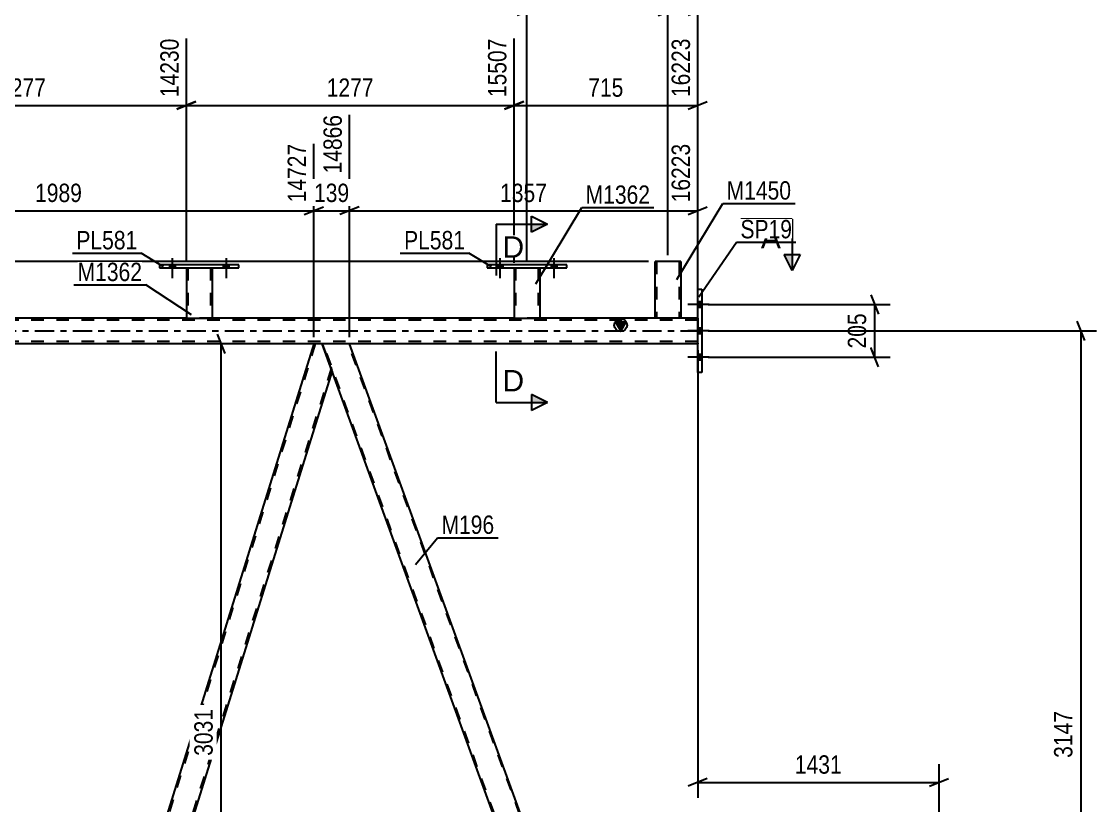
# Model space of a CAD drawing. Header units: millimetres. Extents: x 0 to 1766, y 0 to 560.
# Drawn here: x 1588.5 to 1756, y 352.8 to 475.1 of the extents above; entities that cross this region are included whole.
import ezdxf

# ---------------------------------------------------------------- set-up
doc = ezdxf.new("R2010")
doc.units = ezdxf.units.MM
doc.linetypes.add('DXK_LINE_DOT2', pattern=[3.9198, 1.9599, -1.9599])
doc.linetypes.add('DXK_LINE_DOT3', pattern=[5.9187, 2.979, -0.9799, 0.9799, -0.9799])
doc.styles.add('Arial', font='ARIAL.TTF', dxfattribs={"height": 0.2})
doc.styles.add('Arial Narrow', font='ARIALN.TTF', dxfattribs={"height": 0.2})

# ---------------------------------------------------------------- blocks, each defined once
blk = doc.blocks.new('Bolt-814185401-3548 - 3531')
at = {"linetype": 'Continuous'}
for points in [[(1662.59, 436.66), (1663.47, 436.66), (1663.47, 437.14), (1662.59, 437.14)], [(1670.99, 436.66), (1671.87, 436.66), (1671.87, 437.14), (1670.99, 437.14)]]:
    blk.add_hatch(color=1, dxfattribs=at).paths.add_polyline_path(points)
at = {"color": 1, "linetype": 'Continuous'}
for p, q in [((1663.03, 438.14), (1663.03, 435.02)), ((1671.43, 438.14), (1671.43, 435.02)), ((1662.59, 437.14), (1662.59, 436.66)), ((1663.47, 437.14), (1663.47, 436.66)), ((1670.99, 437.14), (1670.99, 436.66)), ((1671.87, 437.14), (1671.87, 436.66))]:
    blk.add_line(p, q, dxfattribs=at)
blk = doc.blocks.new('Part-814185401-3547 - 3531')
at = {"color": 2, "linetype": 'Continuous'}
for p, q in [((1691.2, 437.62), (1687.2, 437.62)), ((1687.2, 428.82), (1687.2, 437.62)), ((1691.2, 437.62), (1691.2, 428.82)), ((1691.2, 428.82), (1687.2, 428.82))]:
    blk.add_line(p, q, dxfattribs=at)
at = {"color": 7, "linetype": 'DXK_LINE_DOT2'}
for p, q in [((1687.44, 437.62), (1687.44, 428.82)), ((1690.89, 437.62), (1690.91, 437.62)), ((1690.91, 437.62), (1690.95, 437.62)), ((1690.95, 437.62), (1690.96, 437.62)), ((1690.96, 437.62), (1690.96, 428.82)), ((1690.95, 428.82), (1690.91, 428.82)), ((1690.95, 428.82), (1690.91, 428.82)), ((1690.96, 428.82), (1690.95, 428.82)), ((1690.95, 428.82), (1690.96, 428.82))]:
    blk.add_line(p, q, dxfattribs=at)
blk = doc.blocks.new('Bolt-814185401-3549 - 3531')
at = {"linetype": 'Continuous'}
for points in [[(1662.59, 436.66), (1663.47, 436.66), (1663.47, 437.14), (1662.59, 437.14)], [(1670.99, 436.66), (1671.87, 436.66), (1671.87, 437.14), (1670.99, 437.14)]]:
    blk.add_hatch(color=1, dxfattribs=at).paths.add_polyline_path(points)
at = {"color": 1, "linetype": 'Continuous'}
for p, q in [((1663.03, 438.14), (1663.03, 435.02)), ((1671.43, 438.14), (1671.43, 435.02)), ((1662.59, 437.14), (1662.59, 436.66)), ((1663.47, 437.14), (1663.47, 436.66)), ((1670.99, 437.14), (1670.99, 436.66)), ((1671.87, 437.14), (1671.87, 436.66))]:
    blk.add_line(p, q, dxfattribs=at)
blk = doc.blocks.new('Part-814185401-3554 - 3531')
at = {"color": 2, "linetype": 'Continuous'}
for p, q in [((1661.03, 437.14), (1661.03, 436.66)), ((1673.43, 437.14), (1661.03, 437.14)), ((1661.03, 436.66), (1673.43, 436.66)), ((1673.43, 436.66), (1673.43, 437.14))]:
    blk.add_line(p, q, dxfattribs=at)
blk = doc.blocks.new('Bolt-814185401-3571 - 3531')
at = {"linetype": 'Continuous'}
for points in [[(1693.85, 431.36), (1693.85, 430.48), (1694.49, 430.48), (1694.49, 431.36)], [(1693.85, 431.36), (1693.85, 430.48), (1694.49, 430.48), (1694.49, 431.36)], [(1693.85, 431.36), (1693.85, 430.48), (1694.49, 430.48), (1694.49, 431.36)], [(1693.85, 427.26), (1693.85, 426.38), (1694.49, 426.38), (1694.49, 427.26)], [(1693.85, 427.26), (1693.85, 426.38), (1694.49, 426.38), (1694.49, 427.26)], [(1693.85, 423.16), (1693.85, 422.28), (1694.49, 422.28), (1694.49, 423.16)], [(1693.85, 423.16), (1693.85, 422.28), (1694.49, 422.28), (1694.49, 423.16)], [(1693.85, 423.16), (1693.85, 422.28), (1694.49, 422.28), (1694.49, 423.16)]]:
    blk.add_hatch(color=1, dxfattribs=at).paths.add_polyline_path(points)
at = {"color": 1, "linetype": 'Continuous'}
for p, q in [((1695.65, 430.92), (1692.33, 430.92)), ((1695.65, 430.92), (1692.33, 430.92)), ((1695.65, 430.92), (1692.33, 430.92)), ((1694.49, 431.36), (1693.85, 431.36)), ((1694.49, 431.36), (1693.85, 431.36)), ((1694.49, 431.36), (1693.85, 431.36)), ((1694.49, 430.48), (1693.85, 430.48)), ((1694.49, 430.48), (1693.85, 430.48)), ((1694.49, 430.48), (1693.85, 430.48)), ((1695.65, 426.82), (1692.33, 426.82)), ((1695.65, 426.82), (1692.33, 426.82)), ((1694.49, 427.26), (1693.85, 427.26)), ((1694.49, 427.26), (1693.85, 427.26)), ((1694.49, 426.38), (1693.85, 426.38)), ((1694.49, 426.38), (1693.85, 426.38)), ((1695.65, 422.72), (1692.33, 422.72)), ((1695.65, 422.72), (1692.33, 422.72)), ((1695.65, 422.72), (1692.33, 422.72)), ((1694.49, 423.16), (1693.85, 423.16)), ((1694.49, 423.16), (1693.85, 423.16)), ((1694.49, 423.16), (1693.85, 423.16)), ((1694.49, 422.28), (1693.85, 422.28)), ((1694.49, 422.28), (1693.85, 422.28)), ((1694.49, 422.28), (1693.85, 422.28))]:
    blk.add_line(p, q, dxfattribs=at)
blk = doc.blocks.new('Bolt-814185401-3981 - 3531')
at = {"linetype": 'Continuous'}
for points in [[(1611.51, 436.66), (1612.39, 436.66), (1612.39, 437.14), (1611.51, 437.14)], [(1619.91, 436.66), (1620.79, 436.66), (1620.79, 437.14), (1619.91, 437.14)]]:
    blk.add_hatch(color=1, dxfattribs=at).paths.add_polyline_path(points)
at = {"color": 1, "linetype": 'Continuous'}
for p, q in [((1611.95, 438.14), (1611.95, 435.02)), ((1620.35, 438.14), (1620.35, 435.02)), ((1611.51, 437.14), (1611.51, 436.66)), ((1612.39, 437.14), (1612.39, 436.66)), ((1619.91, 437.14), (1619.91, 436.66)), ((1620.79, 437.14), (1620.79, 436.66))]:
    blk.add_line(p, q, dxfattribs=at)
blk = doc.blocks.new('Part-814185401-3734 - 3531')
at = {"linetype": 'Continuous'}
blk.add_hatch(color=2, dxfattribs=at).paths.add_polyline_path([(1681.85, 426.82), (1681.05, 428.22), (1682.65, 428.22)])
at = {"color": 7, "linetype": 'DXK_LINE_DOT2'}
for p, q in [((1693.85, 428.5), (1081.54, 428.5)), ((1618.15, 428.82), (1614.15, 428.82)), ((1669.23, 428.82), (1665.23, 428.82)), ((1691.2, 428.82), (1687.2, 428.82)), ((1693.85, 428.82), (1693.85, 424.82)), ((1693.85, 425.14), (1081.54, 425.14)), ((1639.58, 424.82), (1634, 424.82))]:
    blk.add_line(p, q, dxfattribs=at)
at = {"color": 2, "linetype": 'Continuous'}
for p, q in [((1614.15, 428.82), (1567.07, 428.82)), ((1665.23, 428.82), (1618.15, 428.82)), ((1687.2, 428.82), (1669.23, 428.82)), ((1681.85, 426.82), (1681.05, 428.22)), ((1681.05, 428.22), (1682.65, 428.22)), ((1682.65, 428.22), (1681.85, 426.82)), ((1693.85, 428.82), (1691.2, 428.82)), ((1634, 424.82), (1554.44, 424.82)), ((1693.85, 424.82), (1639.58, 424.82))]:
    blk.add_line(p, q, dxfattribs=at)
at = {"color": 7, "linetype": 'DXK_LINE_DOT3'}
blk.add_line((1081.54, 426.82), (1693.85, 426.82), dxfattribs=at)
at = {"color": 2, "linetype": 'Continuous'}
blk.add_circle((1681.85, 427.72), 1, dxfattribs=at)
blk = doc.blocks.new('Part-814185401-3765 - 3531')
at = {"color": 2, "linetype": 'Continuous'}
for p, q in [((1693.85, 420.32), (1693.85, 433.32)), ((1693.85, 433.32), (1694.49, 433.32)), ((1694.49, 433.32), (1694.49, 420.32)), ((1694.49, 420.32), (1693.85, 420.32))]:
    blk.add_line(p, q, dxfattribs=at)
blk = doc.blocks.new('Part-814185401-3809 - 3531')
at = {"color": 2, "linetype": 'Continuous'}
for p, q in [((1639.58, 424.82), (1635.32, 424.82)), ((1683.7, 303.6), (1639.58, 424.82)), ((1679.44, 303.6), (1636.85, 420.62))]:
    blk.add_line(p, q, dxfattribs=at)
at = {"color": 7, "linetype": 'DXK_LINE_DOT2'}
for p, q in [((1635.32, 424.82), (1636.85, 420.62)), ((1679.61, 303.6), (1635.49, 424.82)), ((1683.53, 303.6), (1639.41, 424.82)), ((1679.44, 303.6), (1683.7, 303.6))]:
    blk.add_line(p, q, dxfattribs=at)
blk = doc.blocks.new('Part-814185401-3840 - 3531')
at = {"color": 2, "linetype": 'Continuous'}
for p, q in [((1554.44, 424.82), (1550.19, 424.82)), ((1596.81, 308.41), (1554.44, 424.82)), ((1592.55, 308.41), (1551.71, 420.62))]:
    blk.add_line(p, q, dxfattribs=at)
at = {"color": 7, "linetype": 'DXK_LINE_DOT2'}
for p, q in [((1550.19, 424.82), (1551.71, 420.62)), ((1594.48, 303.6), (1550.36, 424.82)), ((1598.39, 303.6), (1554.27, 424.82)), ((1594.31, 303.6), (1592.55, 308.41)), ((1598.56, 303.6), (1596.81, 308.41)), ((1598.56, 303.6), (1594.31, 303.6))]:
    blk.add_line(p, q, dxfattribs=at)
blk = doc.blocks.new('Part-814185401-3845 - 3531')
at = {"color": 7, "linetype": 'DXK_LINE_DOT2'}
for p, q in [((1634.25, 424.82), (1597.43, 306.7)), ((1636.73, 420.94), (1600.16, 303.6)), ((1636.87, 420.57), (1636.85, 420.62)), ((1636.87, 420.57), (1636.85, 420.62)), ((1597.72, 308.41), (1597.3, 307.07)), ((1601.91, 308.41), (1600.41, 303.6)), ((1598.56, 303.6), (1597.3, 307.07)), ((1600.41, 303.6), (1598.56, 303.6))]:
    blk.add_line(p, q, dxfattribs=at)
at = {"color": 2, "linetype": 'Continuous'}
for p, q in [((1634, 424.82), (1597.72, 308.41)), ((1635.32, 424.82), (1634, 424.82)), ((1636.85, 420.62), (1635.32, 424.82)), ((1636.87, 420.57), (1601.91, 308.41))]:
    blk.add_line(p, q, dxfattribs=at)
blk = doc.blocks.new('Part-814185401-3925 - 3531')
at = {"color": 2, "linetype": 'Continuous'}
for p, q in [((1665.23, 436.66), (1665.23, 428.82)), ((1669.23, 436.66), (1669.23, 428.82)), ((1665.23, 428.82), (1669.23, 428.82))]:
    blk.add_line(p, q, dxfattribs=at)
at = {"color": 7, "linetype": 'DXK_LINE_DOT2'}
for p, q in [((1665.23, 436.66), (1669.23, 436.66)), ((1665.23, 436.66), (1665.23, 436.66)), ((1665.23, 436.66), (1665.23, 436.66)), ((1665.47, 436.66), (1665.47, 428.82)), ((1668.99, 436.66), (1668.99, 428.82)), ((1669.23, 436.66), (1669.23, 436.66)), ((1669.23, 436.66), (1669.23, 436.66)), ((1668.93, 428.82), (1668.97, 428.82)), ((1668.93, 428.82), (1668.97, 428.82)), ((1668.97, 428.82), (1668.99, 428.82)), ((1668.97, 428.82), (1668.99, 428.82))]:
    blk.add_line(p, q, dxfattribs=at)
blk = doc.blocks.new('Part-814185401-3930 - 3531')
at = {"color": 2, "linetype": 'Continuous'}
for p, q in [((1609.95, 437.14), (1609.95, 436.66)), ((1622.35, 437.14), (1609.95, 437.14)), ((1609.95, 436.66), (1622.35, 436.66)), ((1622.35, 436.66), (1622.35, 437.14))]:
    blk.add_line(p, q, dxfattribs=at)
blk = doc.blocks.new('Part-814185401-3935 - 3531')
at = {"color": 2, "linetype": 'Continuous'}
for p, q in [((1614.15, 436.66), (1614.15, 428.82)), ((1618.15, 436.66), (1618.15, 428.82)), ((1614.15, 428.82), (1618.15, 428.82))]:
    blk.add_line(p, q, dxfattribs=at)
at = {"color": 7, "linetype": 'DXK_LINE_DOT2'}
for p, q in [((1614.15, 436.66), (1618.15, 436.66)), ((1614.15, 436.66), (1614.15, 436.66)), ((1614.15, 436.66), (1614.15, 436.66)), ((1614.39, 436.66), (1614.39, 428.82)), ((1617.91, 436.66), (1617.91, 428.82)), ((1618.15, 436.66), (1618.15, 436.66)), ((1618.15, 436.66), (1618.15, 436.66)), ((1617.85, 428.82), (1617.89, 428.82)), ((1617.85, 428.82), (1617.89, 428.82)), ((1617.89, 428.82), (1617.91, 428.82)), ((1617.89, 428.82), (1617.91, 428.82))]:
    blk.add_line(p, q, dxfattribs=at)
blk = doc.blocks.new('Bolt-814185401-3982 - 3531')
at = {"linetype": 'Continuous'}
for points in [[(1611.51, 436.66), (1612.39, 436.66), (1612.39, 437.14), (1611.51, 437.14)], [(1619.91, 436.66), (1620.79, 436.66), (1620.79, 437.14), (1619.91, 437.14)]]:
    blk.add_hatch(color=1, dxfattribs=at).paths.add_polyline_path(points)
at = {"color": 1, "linetype": 'Continuous'}
for p, q in [((1611.95, 438.14), (1611.95, 435.02)), ((1620.35, 438.14), (1620.35, 435.02)), ((1611.51, 437.14), (1611.51, 436.66)), ((1612.39, 437.14), (1612.39, 436.66)), ((1619.91, 437.14), (1619.91, 436.66)), ((1620.79, 437.14), (1620.79, 436.66))]:
    blk.add_line(p, q, dxfattribs=at)
blk = doc.blocks.new('StraightDimension-814185401-4937 - 3531')
at = {"color": 7, "linetype": 'Continuous'}
for p, q in [((1620.2, 423.32), (1619, 426.32)), ((1656.55, 424.82), (1616.75, 424.82)), ((1619.6, 303.6), (1619.6, 424.82)), ((1619, 305.1), (1620.2, 302.1)), ((1655.68, 303.6), (1616.75, 303.6))]:
    blk.add_line(p, q, dxfattribs=at)
at = {"color": 0}
blk.add_wipeout([(1618.85, 368.47), (1614.65, 368.47), (1614.65, 359.95), (1618.85, 359.95)], dxfattribs=at)
at = {"color": 3, "style": 'Arial Narrow'}
blk.add_text('3031', height=2.863, rotation=90.0002, dxfattribs=at).set_placement((1618.25, 360.55))
blk = doc.blocks.new('StraightDimension-814185401-4305 - 3531')
at = {"color": 7, "linetype": 'Continuous'}
for p, q in [((1554.44, 425.82), (1554.44, 460.51)), ((1634, 425.82), (1634, 456.01)), ((1555.94, 446.17), (1552.94, 444.97)), ((1632.5, 444.97), (1635.5, 446.17)), ((1554.44, 445.57), (1634, 445.57))]:
    blk.add_line(p, q, dxfattribs=at)
at = {"color": 0, "linetype": 'Continuous'}
blk.add_wipeout([(1633.4, 456.61), (1629.2, 456.61), (1629.2, 446.27), (1633.4, 446.27)], dxfattribs=at)
at = {"color": 0}
blk.add_wipeout([(1598.48, 446.32), (1598.48, 450.52), (1589.97, 450.52), (1589.97, 446.32)], dxfattribs=at)
at = {"color": 3, "linetype": 'Continuous', "style": 'Arial Narrow'}
blk.add_text('14727', height=2.863, rotation=90.0002, dxfattribs=at).set_placement((1632.8, 446.87))
at = {"color": 3, "style": 'Arial Narrow'}
blk.add_text('1989', height=2.863, dxfattribs=at).set_placement((1590.57, 446.92))
blk = doc.blocks.new('StraightDimension-814185401-4948 - 3531')
at = {"color": 7, "linetype": 'Continuous'}
for p, q in [((1689.2, 438.62), (1689.2, 491.56)), ((1693.85, 429.82), (1693.85, 491.56)), ((1687.7, 476.02), (1690.7, 477.22)), ((1689.2, 476.62), (1693.85, 476.62)), ((1695.35, 477.22), (1692.35, 476.02))]:
    blk.add_line(p, q, dxfattribs=at)
at = {"color": 0}
blk.add_wipeout([(1694.87, 477.37), (1694.87, 481.57), (1688.18, 481.57), (1688.18, 477.37)], dxfattribs=at)
at = {"color": 3, "style": 'Arial Narrow'}
blk.add_text('116', height=2.863, dxfattribs=at).set_placement((1688.78, 477.97))
at = {"color": 0, "linetype": 'Continuous'}
blk.add_wipeout([(1693.25, 492.16), (1689.05, 492.16), (1689.05, 481.82), (1693.25, 481.82)], dxfattribs=at)
at = {"color": 3, "linetype": 'Continuous', "style": 'Arial Narrow'}
blk.add_text('16223', height=2.863, rotation=90.0002, dxfattribs=at).set_placement((1692.65, 482.42))
blk = doc.blocks.new('StraightDimension-814185401-4211 - 3531')
at = {"color": 7, "linetype": 'Continuous'}
for p, q in [((1720.86, 432.42), (1722.06, 429.42)), ((1695.49, 430.92), (1723.86, 430.92)), ((1721.46, 422.72), (1721.46, 430.92)), ((1722.06, 421.22), (1720.86, 424.22)), ((1695.49, 422.72), (1723.86, 422.72))]:
    blk.add_line(p, q, dxfattribs=at)
at = {"color": 0}
blk.add_wipeout([(1720.71, 430.16), (1716.51, 430.16), (1716.51, 423.48), (1720.71, 423.48)], dxfattribs=at)
at = {"color": 3, "style": 'Arial Narrow'}
blk.add_text('205', height=2.863, rotation=90.0002, dxfattribs=at).set_placement((1720.11, 424.08))
blk = doc.blocks.new('StraightDimension-814185401-4260 - 3531')
at = {"color": 7, "linetype": 'Continuous'}
for p, q in [((1639.58, 425.82), (1639.58, 460.51)), ((1693.85, 429.82), (1693.85, 456.01)), ((1641.08, 446.17), (1638.08, 444.97)), ((1692.35, 444.97), (1695.35, 446.17)), ((1639.58, 445.57), (1693.85, 445.57))]:
    blk.add_line(p, q, dxfattribs=at)
at = {"color": 0, "linetype": 'Continuous'}
blk.add_wipeout([(1693.25, 456.61), (1689.05, 456.61), (1689.05, 446.27), (1693.25, 446.27)], dxfattribs=at)
at = {"color": 0}
blk.add_wipeout([(1670.97, 446.32), (1670.97, 450.52), (1662.45, 450.52), (1662.45, 446.32)], dxfattribs=at)
at = {"color": 3, "linetype": 'Continuous', "style": 'Arial Narrow'}
blk.add_text('16223', height=2.863, rotation=90.0002, dxfattribs=at).set_placement((1692.65, 446.87))
at = {"color": 3, "style": 'Arial Narrow'}
blk.add_text('1357', height=2.863, dxfattribs=at).set_placement((1663.05, 446.92))
blk = doc.blocks.new('StraightDimension-814185401-4032 - 3531')
at = {"color": 7, "linetype": 'Continuous'}
for p, q in [((1665.23, 437.43), (1665.23, 472.43)), ((1693.85, 429.82), (1693.85, 472.43)), ((1666.73, 462.59), (1663.73, 461.39)), ((1692.35, 461.39), (1695.35, 462.59)), ((1665.23, 461.99), (1693.85, 461.99))]:
    blk.add_line(p, q, dxfattribs=at)
at = {"color": 0, "linetype": 'Continuous'}
blk.add_wipeout([(1693.25, 473.03), (1689.05, 473.03), (1689.05, 462.69), (1693.25, 462.69)], dxfattribs=at)
at = {"color": 0}
blk.add_wipeout([(1682.88, 462.74), (1682.88, 466.94), (1676.19, 466.94), (1676.19, 462.74)], dxfattribs=at)
at = {"color": 3, "linetype": 'Continuous', "style": 'Arial Narrow'}
blk.add_text('16223', height=2.863, rotation=90.0002, dxfattribs=at).set_placement((1692.65, 463.29))
at = {"color": 3, "style": 'Arial Narrow'}
blk.add_text('715', height=2.863, dxfattribs=at).set_placement((1676.79, 463.34))
blk = doc.blocks.new('StraightDimension-814185401-4042 - 3531')
at = {"color": 7, "linetype": 'Continuous'}
for p, q in [((1614.15, 437.66), (1614.15, 472.43)), ((1665.23, 437.43), (1665.23, 472.43)), ((1615.65, 462.58), (1612.65, 461.38)), ((1663.73, 461.38), (1666.73, 462.58)), ((1614.15, 461.98), (1665.23, 461.98))]:
    blk.add_line(p, q, dxfattribs=at)
at = {"color": 0, "linetype": 'Continuous'}
blk.add_wipeout([(1664.63, 473.03), (1660.43, 473.03), (1660.43, 462.68), (1664.63, 462.68)], dxfattribs=at)
at = {"color": 0}
blk.add_wipeout([(1643.94, 462.73), (1643.94, 466.93), (1635.43, 466.93), (1635.43, 462.73)], dxfattribs=at)
at = {"color": 3, "linetype": 'Continuous', "style": 'Arial Narrow'}
blk.add_text('15507', height=2.863, rotation=90.0002, dxfattribs=at).set_placement((1664.03, 463.28))
at = {"color": 3, "style": 'Arial Narrow'}
blk.add_text('1277', height=2.863, dxfattribs=at).set_placement((1636.03, 463.33))
blk = doc.blocks.new('StraightDimension-814185401-4052 - 3531')
at = {"color": 7, "linetype": 'Continuous'}
for p, q in [((1563.07, 437.66), (1563.07, 472.43)), ((1614.15, 437.66), (1614.15, 472.43)), ((1564.57, 462.58), (1561.57, 461.38)), ((1612.65, 461.38), (1615.65, 462.58)), ((1563.07, 461.98), (1614.15, 461.98))]:
    blk.add_line(p, q, dxfattribs=at)
at = {"color": 0, "linetype": 'Continuous'}
blk.add_wipeout([(1613.55, 473.03), (1609.35, 473.03), (1609.35, 462.68), (1613.55, 462.68)], dxfattribs=at)
at = {"color": 0}
blk.add_wipeout([(1592.86, 462.73), (1592.86, 466.93), (1584.35, 466.93), (1584.35, 462.73)], dxfattribs=at)
at = {"color": 3, "linetype": 'Continuous', "style": 'Arial Narrow'}
blk.add_text('14230', height=2.863, rotation=90.0002, dxfattribs=at).set_placement((1612.95, 463.28))
at = {"color": 3, "style": 'Arial Narrow'}
blk.add_text('1277', height=2.863, dxfattribs=at).set_placement((1584.95, 463.33))
blk = doc.blocks.new('StraightDimension-814185401-4279 - 3531')
at = {"color": 7, "linetype": 'Continuous'}
for p, q in [((1639.58, 425.82), (1639.58, 460.51)), ((1634, 425.82), (1634, 456.01)), ((1632.5, 444.97), (1635.5, 446.17)), ((1641.08, 446.17), (1638.08, 444.97)), ((1634, 445.57), (1639.58, 445.57))]:
    blk.add_line(p, q, dxfattribs=at)
at = {"color": 0}
blk.add_wipeout([(1640.13, 446.32), (1640.13, 450.52), (1633.45, 450.52), (1633.45, 446.32)], dxfattribs=at)
at = {"color": 3, "style": 'Arial Narrow'}
blk.add_text('139', height=2.863, dxfattribs=at).set_placement((1634.05, 446.92))
at = {"color": 0, "linetype": 'Continuous'}
blk.add_wipeout([(1638.98, 461.11), (1634.78, 461.11), (1634.78, 450.77), (1638.98, 450.77)], dxfattribs=at)
at = {"color": 3, "linetype": 'Continuous', "style": 'Arial Narrow'}
blk.add_text('14866', height=2.863, rotation=90.0002, dxfattribs=at).set_placement((1638.38, 451.37))
blk = doc.blocks.new('StraightDimension-814185401-4514 - 3531')
at = {"color": 7, "linetype": 'Continuous'}
for p, q in [((1693.85, 423.82), (1693.85, 354.01)), ((1731.47, 304.6), (1731.47, 359.26)), ((1695.35, 357.01), (1692.35, 355.81)), ((1729.97, 355.81), (1732.97, 357.01)), ((1693.85, 356.41), (1731.47, 356.41))]:
    blk.add_line(p, q, dxfattribs=at)
at = {"color": 0}
blk.add_wipeout([(1716.91, 357.16), (1716.91, 361.36), (1708.4, 361.36), (1708.4, 357.16)], dxfattribs=at)
at = {"color": 3, "style": 'Arial Narrow'}
blk.add_text('1431', height=2.863, dxfattribs=at).set_placement((1709, 357.76))
blk = doc.blocks.new('StraightDimension-814185401-4829 - 3531')
at = {"color": 7, "linetype": 'Continuous'}
for p, q in [((1754.21, 425.32), (1753.01, 428.32)), ((1695.49, 426.82), (1756.01, 426.82)), ((1753.61, 300.96), (1753.61, 426.82)), ((1753.01, 302.46), (1754.21, 299.46)), ((1733.11, 300.96), (1756.01, 300.96))]:
    blk.add_line(p, q, dxfattribs=at)
at = {"color": 0}
blk.add_wipeout([(1752.86, 368.15), (1748.66, 368.15), (1748.66, 359.63), (1752.86, 359.63)], dxfattribs=at)
at = {"color": 3, "style": 'Arial Narrow'}
blk.add_text('3147', height=2.863, rotation=90.0002, dxfattribs=at).set_placement((1752.26, 360.23))
blk = doc.blocks.new('StraightDimension-814185401-4956 - 3531')
at = {"color": 7, "linetype": 'Continuous'}
for p, q in [((1689.2, 438.62), (1689.2, 491.56)), ((1667.23, 437.66), (1667.23, 487.06)), ((1668.73, 477.22), (1665.73, 476.02)), ((1667.23, 476.62), (1689.2, 476.62)), ((1687.7, 476.02), (1690.7, 477.22))]:
    blk.add_line(p, q, dxfattribs=at)
at = {"color": 0, "linetype": 'Continuous'}
for points in [[(1688.6, 492.16), (1684.4, 492.16), (1684.4, 481.82), (1688.6, 481.82)], [(1666.63, 487.66), (1662.43, 487.66), (1662.43, 477.32), (1666.63, 477.32)]]:
    blk.add_wipeout(points, dxfattribs=at)
at = {"color": 0}
blk.add_wipeout([(1681.56, 477.37), (1681.56, 481.57), (1674.87, 481.57), (1674.87, 477.37)], dxfattribs=at)
at = {"color": 3, "linetype": 'Continuous', "style": 'Arial Narrow'}
for s, p in [('16107', (1688, 482.42)), ('15557', (1666.03, 477.92))]:
    blk.add_text(s, height=2.863, rotation=90.0002, dxfattribs=at).set_placement(p)
at = {"color": 3, "style": 'Arial Narrow'}
blk.add_text('549', height=2.863, dxfattribs=at).set_placement((1675.47, 477.97))
blk = doc.blocks.new('StraightDimension-814185401-4963 - 3531')
at = {"color": 7, "linetype": 'Continuous'}
blk.add_line((1686.2, 437.62), (1028.46, 437.62), dxfattribs=at)
blk = doc.blocks.new('Mark-814185401-3543 - 3531')
at = {"color": 0}
blk.add_wipeout([(1708.42, 447.3), (1708.42, 450.3), (1698.37, 450.3), (1698.37, 447.3)], dxfattribs=at)
blk.add_wipeout([(1708.42, 447.3), (1708.42, 450.3), (1698.37, 450.3), (1698.37, 447.3)], dxfattribs=at)
at = {"color": 30, "linetype": 'Continuous'}
for p, q in [((1690.61, 434.83), (1697.77, 446.7)), ((1697.77, 446.7), (1709.02, 446.7))]:
    blk.add_line(p, q, dxfattribs=at)
at = {"color": 3, "style": 'Arial Narrow'}
blk.add_text('M1450', height=2.863, dxfattribs=at).set_placement((1698.37, 447.3))
blk = doc.blocks.new('Mark-814185401-3550 - 3531')
at = {"color": 0}
blk.add_wipeout([(1657.6, 439.54), (1657.6, 442.54), (1648.09, 442.54), (1648.09, 439.54)], dxfattribs=at)
blk.add_wipeout([(1657.6, 439.54), (1657.6, 442.54), (1648.09, 442.54), (1648.09, 439.54)], dxfattribs=at)
at = {"color": 30, "linetype": 'Continuous'}
for p in [(1647.49, 438.94), (1661.69, 436.8)]:
    blk.add_line(p, (1658.2, 438.94), dxfattribs=at)
at = {"color": 3, "style": 'Arial Narrow'}
blk.add_text('PL581', height=2.863, dxfattribs=at).set_placement((1648.09, 439.54))
blk = doc.blocks.new('SectionMark-814185401-4993 - 3531')
at = {"linetype": 'Continuous'}
blk.add_hatch(color=6, dxfattribs=at).paths.add_polyline_path([(1707.31, 438.72), (1708.56, 438.72), (1708.56, 436.22)])
at = {"color": 6, "linetype": 'Continuous'}
for p, q in [((1708.56, 444.22), (1700.56, 444.22)), ((1708.56, 444.22), (1708.56, 436.22)), ((1707.31, 438.72), (1709.81, 438.72)), ((1708.56, 436.22), (1707.31, 438.72)), ((1709.81, 438.72), (1708.56, 436.22))]:
    blk.add_line(p, q, dxfattribs=at)
at = {"color": 0, "linetype": 'Continuous'}
blk.add_wipeout([(1706.81, 439.72), (1706.81, 443.22), (1703.7, 443.22), (1703.7, 439.72)], dxfattribs=at)
at = {"color": 3, "linetype": 'Continuous', "style": 'Arial'}
blk.add_text('A', height=3.34, dxfattribs=at).set_placement((1703.7, 439.72))
blk = doc.blocks.new('Mark-814185401-3761 - 3531')
at = {"color": 0}
blk.add_wipeout([(1708.56, 441.26), (1708.56, 444.26), (1700.52, 444.26), (1700.52, 441.26)], dxfattribs=at)
blk.add_wipeout([(1708.56, 441.26), (1708.56, 444.26), (1700.52, 444.26), (1700.52, 441.26)], dxfattribs=at)
at = {"color": 30, "linetype": 'Continuous'}
for p, q in [((1694.04, 432.15), (1699.92, 440.66)), ((1699.92, 440.66), (1709.16, 440.66))]:
    blk.add_line(p, q, dxfattribs=at)
at = {"color": 3, "style": 'Arial Narrow'}
blk.add_text('SP19', height=2.863, dxfattribs=at).set_placement((1700.52, 441.26))
blk = doc.blocks.new('Mark-814185401-3926 - 3531')
at = {"color": 0}
blk.add_wipeout([(1606.52, 439.54), (1606.52, 442.54), (1597.01, 442.54), (1597.01, 439.54)], dxfattribs=at)
blk.add_wipeout([(1606.52, 439.54), (1606.52, 442.54), (1597.01, 442.54), (1597.01, 439.54)], dxfattribs=at)
at = {"color": 30, "linetype": 'Continuous'}
for p in [(1596.41, 438.94), (1610.61, 436.8)]:
    blk.add_line(p, (1607.12, 438.94), dxfattribs=at)
at = {"color": 3, "style": 'Arial Narrow'}
blk.add_text('PL581', height=2.863, dxfattribs=at).set_placement((1597.01, 439.54))
blk = doc.blocks.new('Mark-814185401-3805 - 3531')
at = {"color": 0}
blk.add_wipeout([(1662.15, 395.16), (1662.15, 398.16), (1653.92, 398.16), (1653.92, 395.16)], dxfattribs=at)
blk.add_wipeout([(1662.15, 395.16), (1662.15, 398.16), (1653.92, 398.16), (1653.92, 395.16)], dxfattribs=at)
at = {"color": 30, "linetype": 'Continuous'}
for p, q in [((1649.88, 390.38), (1653.32, 394.56)), ((1653.32, 394.56), (1662.75, 394.56))]:
    blk.add_line(p, q, dxfattribs=at)
at = {"color": 3, "style": 'Arial Narrow'}
blk.add_text('M196', height=2.863, dxfattribs=at).set_placement((1653.92, 395.16))
blk = doc.blocks.new('Mark-814185401-3921 - 3531')
at = {"color": 0}
blk.add_wipeout([(1686.44, 446.64), (1686.44, 449.64), (1676.39, 449.64), (1676.39, 446.64)], dxfattribs=at)
blk.add_wipeout([(1686.44, 446.64), (1686.44, 449.64), (1676.39, 449.64), (1676.39, 446.64)], dxfattribs=at)
at = {"color": 30, "linetype": 'Continuous'}
for p, q in [((1668.63, 434.18), (1675.79, 446.04)), ((1675.79, 446.04), (1687.04, 446.04))]:
    blk.add_line(p, q, dxfattribs=at)
at = {"color": 3, "style": 'Arial Narrow'}
blk.add_text('M1362', height=2.863, dxfattribs=at).set_placement((1676.39, 446.64))
blk = doc.blocks.new('Mark-814185401-3931 - 3531')
at = {"color": 0}
blk.add_wipeout([(1607.25, 434.59), (1607.25, 437.59), (1597.2, 437.59), (1597.2, 434.59)], dxfattribs=at)
blk.add_wipeout([(1607.25, 434.59), (1607.25, 437.59), (1597.2, 437.59), (1597.2, 434.59)], dxfattribs=at)
at = {"color": 30, "linetype": 'Continuous'}
for p in [(1596.6, 433.99), (1614.96, 429.34)]:
    blk.add_line(p, (1607.85, 433.99), dxfattribs=at)
at = {"color": 3, "style": 'Arial Narrow'}
blk.add_text('M1362', height=2.863, dxfattribs=at).set_placement((1597.2, 434.59))
blk = doc.blocks.new('SectionMark-814185401-5003 - 3531')
at = {"linetype": 'Continuous'}
for points in [[(1667.93, 442.23), (1667.93, 443.48), (1670.43, 443.48)], [(1667.93, 415.63), (1667.93, 416.88), (1670.43, 415.63)]]:
    blk.add_hatch(color=6, dxfattribs=at).paths.add_polyline_path(points)
at = {"color": 6, "linetype": 'Continuous'}
for p, q in [((1667.93, 442.23), (1667.93, 444.73)), ((1667.93, 444.73), (1670.43, 443.48)), ((1662.43, 443.48), (1662.43, 435.48)), ((1662.43, 443.48), (1670.43, 443.48)), ((1670.43, 443.48), (1667.93, 442.23)), ((1662.43, 415.63), (1662.43, 423.63)), ((1662.43, 415.63), (1670.43, 415.63)), ((1670.43, 415.63), (1667.93, 416.88)), ((1667.93, 416.88), (1667.93, 414.38)), ((1670.43, 415.63), (1667.93, 414.38))]:
    blk.add_line(p, q, dxfattribs=at)
at = {"color": 0, "linetype": 'Continuous'}
for points in [[(1666.8, 438.23), (1666.8, 441.73), (1663.43, 441.73), (1663.43, 438.23)], [(1666.8, 417.38), (1666.8, 420.88), (1663.43, 420.88), (1663.43, 417.38)]]:
    blk.add_wipeout(points, dxfattribs=at)
at = {"color": 3, "linetype": 'Continuous', "style": 'Arial'}
for p in [(1663.43, 438.23), (1663.43, 417.38)]:
    blk.add_text('D', height=3.34, dxfattribs=at).set_placement(p)

msp = doc.modelspace()

# ---------------------------------------------------------------- block references
for name in ['Bolt-814185401-3981 - 3531', 'Bolt-814185401-3982 - 3531', 'Bolt-814185401-3548 - 3531', 'Bolt-814185401-3549 - 3531', 'Part-814185401-3547 - 3531', 'Part-814185401-3930 - 3531', 'Part-814185401-3935 - 3531', 'Part-814185401-3554 - 3531', 'Part-814185401-3925 - 3531', 'Part-814185401-3765 - 3531', 'Bolt-814185401-3571 - 3531', 'Part-814185401-3734 - 3531', 'Part-814185401-3840 - 3531', 'Part-814185401-3845 - 3531', 'Part-814185401-3809 - 3531']:
    msp.add_blockref(name, (0, 0))

# ---------------------------------------------------------------- next in the draw order: block references
for name in ['StraightDimension-814185401-4948 - 3531', 'StraightDimension-814185401-4937 - 3531']:
    msp.add_blockref(name, (0, 0))

# ---------------------------------------------------------------- next in the draw order: block references
for name in ['StraightDimension-814185401-4305 - 3531', 'StraightDimension-814185401-4211 - 3531', 'Mark-814185401-3805 - 3531']:
    msp.add_blockref(name, (0, 0))

# ---------------------------------------------------------------- next in the draw order: block references
for name in ['StraightDimension-814185401-4260 - 3531', 'StraightDimension-814185401-4514 - 3531']:
    msp.add_blockref(name, (0, 0))

# ---------------------------------------------------------------- next in the draw order: block references
for name in ['StraightDimension-814185401-4032 - 3531', 'StraightDimension-814185401-4829 - 3531']:
    msp.add_blockref(name, (0, 0))

# ---------------------------------------------------------------- next in the draw order: block references
msp.add_blockref('StraightDimension-814185401-4042 - 3531', (0, 0))

# ---------------------------------------------------------------- next in the draw order: block references
for name in ['StraightDimension-814185401-4956 - 3531', 'StraightDimension-814185401-4052 - 3531', 'StraightDimension-814185401-4279 - 3531']:
    msp.add_blockref(name, (0, 0))

# ---------------------------------------------------------------- next in the draw order: block references
for name in ['Mark-814185401-3543 - 3531', 'StraightDimension-814185401-4963 - 3531']:
    msp.add_blockref(name, (0, 0))

# ---------------------------------------------------------------- next in the draw order: block references
msp.add_blockref('Mark-814185401-3550 - 3531', (0, 0))

# ---------------------------------------------------------------- next in the draw order: block references
msp.add_blockref('SectionMark-814185401-4993 - 3531', (0, 0))

# ---------------------------------------------------------------- next in the draw order: block references
for name in ['Mark-814185401-3921 - 3531', 'Mark-814185401-3761 - 3531', 'Mark-814185401-3926 - 3531']:
    msp.add_blockref(name, (0, 0))

# ---------------------------------------------------------------- next in the draw order: block references
for name in ['SectionMark-814185401-5003 - 3531', 'Mark-814185401-3931 - 3531']:
    msp.add_blockref(name, (0, 0))

doc.saveas('drawing.dxf')
